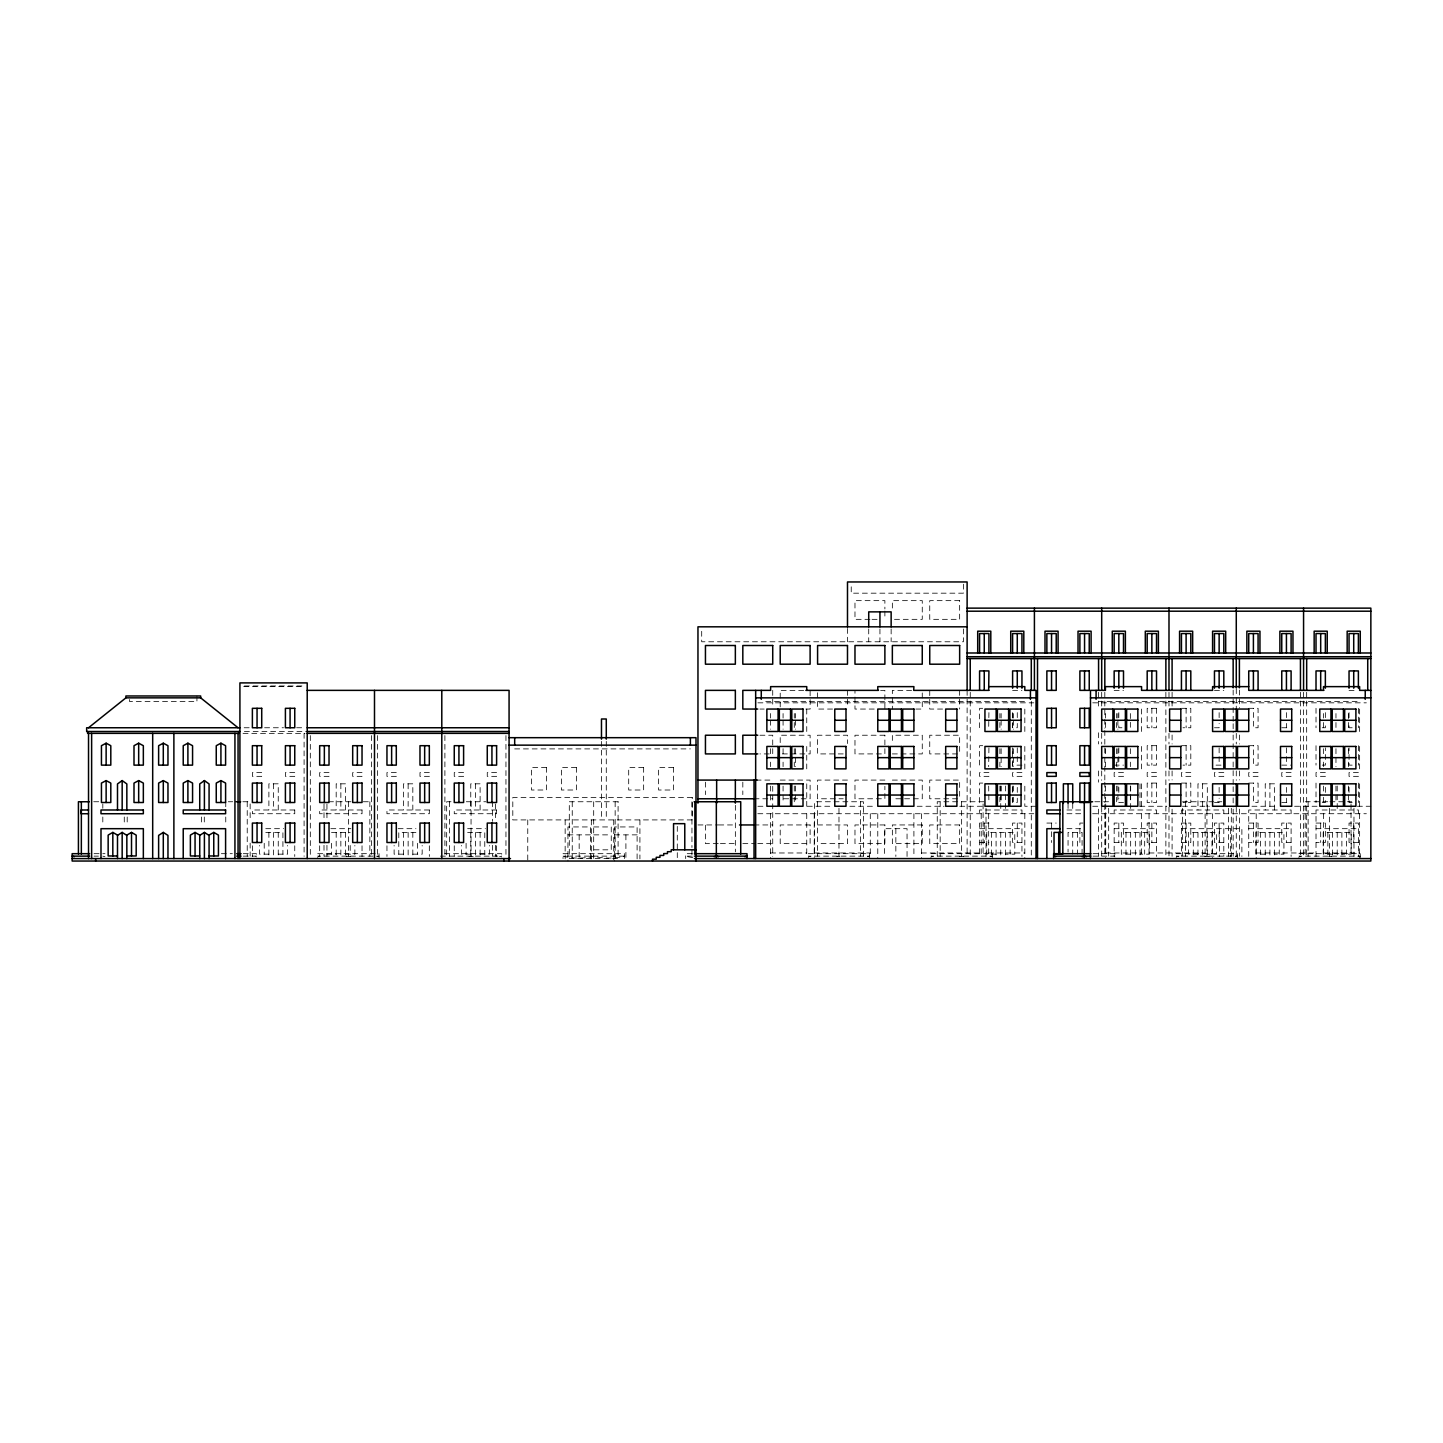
<?xml version="1.0" encoding="UTF-8"?>
<svg xmlns="http://www.w3.org/2000/svg" width="1443" height="1443" viewBox="0 0 1443 1443"><rect width="100%" height="100%" fill="white"/><g stroke="black" fill="none" stroke-linecap="round" stroke-linejoin="round"><path stroke-width="0.75" stroke-dasharray="5 3.75" d="M869.931 619.336L854.977 619.336L854.977 600.649L884.884 600.649L884.884 608.964M872.059 619.336L880.609 619.336M894.498 619.336L922.257 619.336L922.257 600.649L892.351 600.649L892.351 608.964M244.408 685.966L304.96 685.966M243.669 686.634L303.481 686.634M803.697 690.367L780.212 690.367L780.212 709.054M880.609 690.367L884.884 690.367L884.884 709.054M911.579 690.367L892.351 690.367L892.351 709.054M1012.607 690.367L1021.951 690.367M1114.158 690.367L1123.502 690.367M1214.465 690.367L1223.808 690.367M1349.043 690.367L1356.835 690.367M765.746 701.587L1028.174 701.587M1098.339 701.587L1360.749 701.587M757.9 702.831L1033.783 702.831M1092.73 702.831L1366.359 702.831M982.701 708.315L979.581 708.315L979.581 727.759L982.701 727.759M1181.438 708.315L1190.8 708.315L1190.8 727.759L1183.007 727.759M1248.736 708.315L1258.08 708.315L1258.08 727.759L1253.408 727.759L1253.408 708.315M759.92 709.054L764.195 709.054M805.843 709.054L810.118 709.054L810.118 690.367M832.539 709.054L817.586 709.054L817.586 690.367M874.205 709.054L854.977 709.054L854.977 690.367M915.854 709.054L922.257 709.054L922.257 690.367M942.55 709.054L929.743 709.054L929.743 690.367M244.156 727.759L250.505 727.759M264.592 727.759L283.531 727.759M296.627 727.759L305.086 727.759M1121.951 727.759L1118.83 727.759L1118.83 723.43M1214.465 727.759L1219.137 727.759L1219.137 723.43M1281.763 727.759L1289.537 727.759M1322.257 727.759L1325.359 727.759L1325.359 723.43M1352.163 727.759L1349.043 727.759L1349.043 723.43M244.408 731.493L307.215 731.493M243.037 733.351L304.96 733.351M759.92 735.227L772.726 735.227L772.726 753.913L759.92 753.913M982.701 745.688L979.581 745.688L979.581 765.133L982.701 765.133M1181.438 745.688L1190.8 745.688L1190.8 765.133L1183.007 765.133M1248.736 745.688L1258.08 745.688L1258.08 765.133L1253.408 765.133L1253.408 745.688M514.682 748.899L690.385 748.899M782.34 753.913L810.118 753.913L810.118 735.227L780.212 735.227L780.212 743.542M843.217 753.913L817.586 753.913L817.586 735.227L847.492 735.227L847.492 743.542M892.351 753.913L922.257 753.913L922.257 735.227L892.351 735.227L892.351 743.542M957.503 753.913L929.743 753.913L929.743 735.227L959.649 735.227L959.649 753.913M1021.951 765.133L1012.607 765.133L1012.607 747.853M1114.158 765.133L1123.502 765.133M1216.016 765.133L1223.808 765.133M1281.763 765.133L1291.106 765.133M1322.257 765.133L1325.359 765.133L1325.359 747.853M1352.163 765.133L1349.043 765.133L1349.043 747.853M756.114 780.086L772.726 780.086M780.212 780.086L810.118 780.086L810.118 798.773L782.34 798.773M847.492 780.086L817.586 780.086L817.586 798.773L843.217 798.773M884.884 780.086L854.977 780.086L854.977 798.773L884.884 798.773L884.884 786.309M892.351 780.086L922.257 780.086L922.257 798.773L892.351 798.773M982.701 783.08L979.581 783.08L979.581 802.506L982.701 802.506M1181.438 783.08L1190.8 783.08L1190.8 802.506L1183.007 802.506M1248.736 783.08L1258.08 783.08L1258.08 802.506L1253.408 802.506L1253.408 783.08M754.04 798.773L772.726 798.773M957.503 798.773L929.743 798.773L929.743 780.086L959.649 780.086L959.649 798.773M93.705 801.749L100.252 801.749M228.319 801.749L232.684 801.749M242.857 801.749L247.962 801.749M350.956 801.749L326.948 801.749L326.948 821.356M363.311 801.749L370.617 801.749M451.028 801.749L446.663 801.749L446.663 856.204M466.305 801.749L485.966 801.749M983.837 801.749L937.247 801.749L937.247 856.204M1094.822 801.749L1108.675 801.749M1182.539 801.749L1221.842 801.749M1327.758 801.749L1305.175 801.749L1305.175 856.204M1329.941 801.749L1351.784 801.749M1123.502 802.506L1118.83 802.506L1118.83 798.195M1214.465 802.506L1219.137 802.506L1219.137 798.195M1281.763 802.506L1289.537 802.506M1322.257 802.506L1325.359 802.506L1325.359 798.195M1352.163 802.506L1349.043 802.506L1349.043 798.195M757.9 806.258L764.628 806.258M807.25 806.258L831.926 806.258M849.855 806.258L874.53 806.258M917.153 806.258L944.065 806.258M959.775 806.258L982.196 806.258M1036.02 806.258L1024.819 806.258L1024.819 783.82M1092.73 806.258L1099.458 806.258M1139.826 806.258L1166.738 806.258M1182.448 806.258L1209.36 806.258M1251.965 806.258L1276.64 806.258M1294.587 806.258L1317.026 806.258M1357.394 806.258L1370.85 806.258M1066.936 809.992L1082.539 809.992M757.791 813.726L1033.783 813.726M1066.936 813.726L1082.539 813.726M1092.622 813.726L1366.359 813.726M988.924 823.069L979.581 823.069L979.581 856.457M1046.86 823.069L1056.222 823.069M1083.008 823.069L1079.887 823.069L1079.887 842.514L1083.008 842.514M1248.736 823.069L1258.08 823.069L1258.08 842.514L1248.736 842.514M1316.016 823.069L1325.359 823.069L1325.359 842.514L1316.016 842.514M697.961 824.945L718.253 824.945M718.74 824.945L735.353 824.945M754.04 824.945L772.726 824.945M817.586 824.945L847.492 824.945L847.492 843.632L817.586 843.632M593.813 826.947L611.255 826.947L611.255 849.819L593.813 849.819M265.765 828.679L283.604 828.679M330.826 828.679L350.883 828.679M398.106 828.679L415.945 828.679M467.622 828.679L485.461 828.679M979.581 828.679L1021.951 828.679M1066.936 828.679L1082.539 828.679M1114.158 828.679L1156.528 828.679M1181.438 828.679L1241.882 828.679L1241.882 856.457M1248.736 828.679L1291.106 828.679M1316.016 828.679L1358.386 828.679M265.783 832.413L282.918 832.413L282.918 854.166M331.511 832.413L350.198 832.413M415.927 832.413L398.791 832.413L398.791 854.166M467.64 832.413L484.776 832.413L484.776 854.166M567.947 834.866L590.385 834.866M593.813 834.866L611.255 834.866M614.682 834.866L637.103 834.866M979.581 842.514L988.924 842.514M1021.951 842.514L1012.607 842.514L1012.607 823.069L1021.951 823.069L1021.951 856.457M1114.158 842.514L1123.502 842.514L1123.502 823.069L1114.158 823.069L1114.158 856.457M1156.528 842.514L1147.185 842.514L1147.185 823.069L1156.528 823.069L1156.528 856.457M1181.438 842.514L1190.8 842.514L1190.8 823.069L1181.438 823.069L1181.438 856.457M1223.808 842.514L1214.465 842.514L1214.465 823.069L1223.808 823.069L1223.808 856.457M1291.106 842.514L1281.763 842.514L1281.763 823.069L1291.106 823.069L1291.106 856.457M1358.386 842.514L1349.043 842.514L1349.043 823.069L1358.386 823.069L1358.386 856.457M718.253 843.632L705.447 843.632L705.447 824.945M720.4 843.632L735.353 843.632M742.82 843.632L755.645 843.632M757.773 843.632L772.726 843.632M770.616 852.975L806.745 852.975M814.231 852.975L870.291 852.975M921.392 852.975L981.204 852.975M988.671 852.975L1024.819 852.975M1105.428 852.975L1141.575 852.975M1149.043 852.975L1205.121 852.975M1256.204 852.975L1316.016 852.975M1323.502 852.975L1359.631 852.975M94.048 853.679L104.996 853.679M221.374 853.679L232.323 853.679M243.272 853.679L256.421 853.679L256.421 858.585M444.769 853.679L501.713 853.679L501.713 858.585M692.243 853.679L685.678 853.679L685.678 858.585M1093.036 853.679L1114.934 853.679L1114.934 858.585M268.885 854.166L259.542 854.166L259.542 845.472M278.246 854.166L287.59 854.166L287.59 845.472M326.839 854.166L336.183 854.166M345.526 854.166L354.87 854.166L354.87 845.472M403.463 854.166L394.119 854.166L394.119 845.472M412.824 854.166L422.168 854.166L422.168 845.472M470.761 854.166L461.417 854.166L461.417 845.472M480.104 854.166L489.448 854.166L489.448 845.472M996.085 854.166L986.741 854.166L986.741 832.413L1014.79 832.413L1014.79 854.166L1005.428 854.166M1130.663 854.166L1121.319 854.166L1121.319 832.413L1149.368 832.413L1149.368 854.166L1140.006 854.166M1197.961 854.166L1188.617 854.166L1188.617 832.413L1216.647 832.413L1216.647 854.166L1207.304 854.166M1265.24 854.166L1255.897 854.166L1255.897 832.413L1283.927 832.413L1283.927 854.166L1274.584 854.166M1332.538 854.166L1323.195 854.166L1323.195 832.413L1351.225 832.413L1351.225 854.166L1341.882 854.166M94.048 856.132L98.431 856.132M243.272 856.132L256.421 856.132A22.222 7.035 0 0 1 254.257 856.709M440.386 856.132L501.713 856.132A22.222 7.035 0 0 1 499.549 856.709M692.243 856.132L685.678 856.132A22.222 7.035 0 0 0 692.748 857.575M1093.036 856.132L1114.934 856.132A22.222 7.035 0 0 1 1112.787 856.709M1360.226 858.585L1360.226 853.679L1298.916 853.679L1298.916 858.585M1359.631 709.054L1359.631 731.493M1359.631 746.446L1359.631 768.866M1359.631 783.82L1359.631 806.258M1359.631 813.726L1359.631 858.585M1358.386 708.315L1358.386 727.759M1358.386 745.688L1358.386 765.133M1358.386 783.08L1358.386 802.506M1358.386 813.726L1358.386 809.992L1316.016 809.992L1316.016 856.727M1353.967 808.278L1353.967 856.204M1353.714 823.069L1353.714 842.514M1351.027 803.931L1351.027 856.204M1349.043 712.626L1349.043 721.266M1349.043 787.391L1349.043 796.031M1348.429 713.545L1348.429 720.273M1348.429 722.51L1348.429 729.238M1348.429 748.683L1348.429 757.647M1348.429 762.138L1348.429 766.63M1348.429 786.074L1348.429 801.767M1346.553 832.413L1346.553 854.166M1341.882 832.413L1341.882 858.585M1337.21 786.002L1337.21 809.992M1337.21 832.413L1337.21 856.402M1335.965 713.545L1335.965 718.037M1335.965 722.51L1335.965 729.238M1335.965 748.683L1335.965 755.41M1335.965 757.647L1335.965 766.63M1335.965 786.074L1335.965 792.802M1335.965 795.039L1335.965 801.767M1332.538 832.413L1332.538 858.585M1329.562 808.278L1329.562 856.204A22.222 7.035 0 0 1 1327.416 856.709M1327.867 832.413L1327.867 854.166M1325.359 712.626L1325.359 721.266M1325.359 787.391L1325.359 796.031M1323.502 713.545L1323.502 718.037M1323.502 722.51L1323.502 729.238M1323.502 748.683L1323.502 755.41M1323.502 762.138L1323.502 766.63M1323.502 786.074L1323.502 792.802M1323.502 797.276L1323.502 801.767M1323.502 813.726L1323.502 856.727M1320.688 823.069L1320.688 842.514M1316.016 708.315L1316.016 727.759M1316.016 745.688L1316.016 765.133M1316.016 783.08L1316.016 802.506M1308.116 801.749L1308.116 856.204M1306.673 692.297L1306.673 856.348M1303.57 692.297L1303.57 856.348M1300.45 692.297L1300.45 856.348M1291.106 813.726L1291.106 809.992L1248.736 809.992L1248.736 856.457M1286.435 712.626L1286.435 721.266M1286.435 723.43L1286.435 727.759M1286.435 747.853L1286.435 765.133M1286.435 787.391L1286.435 796.031M1286.435 798.195L1286.435 802.506M1286.435 823.069L1286.435 842.514M1279.256 832.413L1279.256 854.166M1274.584 809.992L1274.584 783.82L1265.24 783.82L1265.24 809.992M1274.584 832.413L1274.584 858.585M1269.912 783.82L1269.912 809.992M1269.912 832.413L1269.912 856.402M1265.24 832.413L1265.24 858.585M1260.569 832.413L1260.569 854.166M1256.204 813.726L1256.204 858.585M1253.408 823.069L1253.408 842.514M1239.393 690.061L1239.393 708.026M1239.393 734.992L1239.393 743.993M1239.393 770.959L1239.393 779.941M1239.393 809.144L1239.393 856.348M1237.589 858.585L1237.589 853.679L1176.261 853.679L1176.261 858.585M1236.272 688.636L1236.272 708.026M1236.272 733.351L1236.272 743.993M1236.272 770.959L1236.272 780.32M1236.272 807.16L1236.272 856.348M1233.152 690.061L1233.152 721.518M1233.152 723.755L1233.152 732.755M1233.152 734.992L1233.152 759.721M1233.152 761.958L1233.152 784.433M1233.152 786.688L1233.152 795.67M1233.152 797.907L1233.152 806.908M1233.152 809.144L1233.152 856.348M1231.312 808.278L1231.312 856.204M1230.663 828.679L1230.663 856.457M1228.39 808.278L1228.39 856.204M1223.808 813.726L1223.808 809.992L1181.438 809.992L1181.438 813.726M1219.443 828.679L1219.443 856.457M1219.137 712.626L1219.137 721.266M1219.137 747.853L1219.137 765.133M1219.137 787.391L1219.137 796.031M1219.137 823.069L1219.137 842.514M1212.589 813.726L1212.589 858.585M1211.976 832.413L1211.976 854.166M1207.304 809.992L1207.304 783.82L1197.961 783.82L1197.961 809.992M1207.304 832.413L1207.304 858.585M1206.925 801.749L1206.925 856.204A22.222 7.035 0 0 0 1209.09 856.709M1205.121 813.726L1205.121 856.727M1202.632 783.82L1202.632 809.992M1202.632 832.413L1202.632 856.402M1197.961 832.413L1197.961 858.585M1193.289 832.413L1193.289 854.166M1186.11 708.315L1186.11 727.759M1186.11 745.688L1186.11 765.133M1186.11 783.08L1186.11 802.506M1186.11 823.069L1186.11 842.514M1185.461 801.749L1185.461 856.204M1182.539 808.278L1182.539 856.204M1172.095 692.297L1172.095 708.026M1172.095 734.992L1172.095 743.993M1172.095 770.959L1172.095 779.941M1172.095 809.144L1172.095 856.348M1168.992 692.297L1168.992 708.026M1168.992 733.351L1168.992 743.993M1168.992 770.959L1168.992 780.32M1168.992 807.16L1168.992 856.348M1165.872 692.297L1165.872 856.348M1156.528 813.726L1156.528 809.992L1114.158 809.992L1114.158 813.726M1151.857 708.315L1151.857 727.759M1151.857 745.688L1151.857 765.133M1151.857 783.08L1151.857 802.506M1151.857 823.069L1151.857 842.514M1149.043 813.726L1149.043 858.585M1144.678 832.413L1144.678 854.166M1141.575 709.054L1141.575 731.493M1141.575 746.446L1141.575 768.866M1141.575 783.82L1141.575 806.258M1141.575 813.726L1141.575 856.727M1140.006 783.82L1140.006 809.992M1140.006 832.413L1140.006 858.585M1135.334 832.413L1135.334 856.402M1130.663 786.002L1130.663 809.992M1130.663 832.413L1130.663 858.585M1130.356 713.545L1130.356 729.238M1130.356 748.683L1130.356 757.647M1130.356 762.138L1130.356 766.63M1130.356 786.074L1130.356 801.767M1125.991 832.413L1125.991 854.166M1118.83 712.626L1118.83 721.266M1118.83 747.853L1118.83 765.133M1118.83 787.391L1118.83 796.031M1118.83 823.069L1118.83 842.514M1117.892 713.545L1117.892 718.037M1117.892 720.273L1117.892 729.238M1117.892 748.683L1117.892 755.41M1117.892 757.647L1117.892 766.63M1117.892 786.074L1117.892 792.802M1117.892 795.039L1117.892 801.767M1116.648 713.545L1116.648 718.037M1116.648 722.51L1116.648 729.238M1116.648 748.683L1116.648 755.41M1116.648 762.138L1116.648 766.63M1116.648 786.074L1116.648 792.802M1116.648 797.276L1116.648 801.767M1108.675 808.278L1108.675 856.204M1105.735 803.931L1105.735 856.204M1105.428 713.545L1105.428 718.037M1105.428 722.51L1105.428 729.238M1105.428 748.683L1105.428 755.41M1105.428 762.138L1105.428 766.63M1105.428 786.074L1105.428 792.802M1105.428 797.276L1105.428 801.767M1105.428 813.726L1105.428 858.585M1104.815 692.297L1104.815 717.027M1104.815 719.263L1104.815 728.246M1104.815 730.501L1104.815 755.212M1104.815 757.467L1104.815 779.941M1104.815 782.178L1104.815 791.179M1104.815 793.416L1104.815 802.416M1104.815 804.653L1104.815 856.348M1101.694 692.297L1101.694 708.026M1101.694 733.351L1101.694 743.993M1101.694 770.959L1101.694 780.32M1101.694 807.16L1101.694 856.348M1098.574 692.297L1098.574 708.026M1098.574 732.755L1098.574 743.993M1098.574 770.959L1098.574 782.178M1098.574 809.144L1098.574 856.348M1082.07 854.166L1082.07 832.413L1068.054 832.413L1068.054 852.055M1077.398 832.413L1077.398 854.166M1072.726 803.444L1072.726 809.992M1072.726 832.413L1072.726 854.166M1068.054 803.444L1068.054 809.992M1051.55 823.069L1051.55 829.563M1051.55 831.709L1051.55 842.514M1031.294 701.28L1031.294 856.348M1024.819 709.054L1024.819 731.493M1024.819 746.446L1024.819 768.866M1024.819 813.726L1024.819 858.585M1021.951 813.726L1021.951 809.992L979.581 809.992L979.581 813.726M1017.279 712.626L1017.279 721.266M1017.279 723.43L1017.279 727.759L1012.607 727.759L1012.607 723.43M1017.279 747.853L1017.279 765.133M1017.279 787.391L1017.279 796.031M1017.279 798.195L1017.279 802.506L1012.607 802.506L1012.607 798.195M1017.279 823.069L1017.279 842.514M1013.599 713.545L1013.599 718.037M1013.599 720.273L1013.599 729.238M1013.599 748.683L1013.599 755.41M1013.599 757.647L1013.599 766.63M1013.599 786.074L1013.599 792.802M1013.599 797.276L1013.599 801.767M1012.607 712.626L1012.607 721.266M1012.607 787.391L1012.607 796.031M1012.355 713.545L1012.355 718.037M1012.355 722.51L1012.355 729.238M1012.355 748.683L1012.355 755.41M1012.355 762.138L1012.355 766.63M1012.355 786.074L1012.355 792.802M1012.355 797.276L1012.355 801.767M1010.118 832.413L1010.118 854.166M1005.428 786.002L1005.428 809.992M1005.428 832.413L1005.428 858.585M1001.135 713.545L1001.135 718.037M1001.135 720.273L1001.135 729.238M1001.135 748.683L1001.135 755.41M1001.135 757.647L1001.135 766.63M1001.135 786.074L1001.135 792.802M1001.135 795.039L1001.135 801.767M1000.757 786.002L1000.757 809.992M1000.757 832.413L1000.757 856.402M999.891 713.545L999.891 718.037M999.891 722.51L999.891 729.238M999.891 748.683L999.891 755.41M999.891 762.138L999.891 766.63M999.891 786.074L999.891 792.802M999.891 797.276L999.891 801.767M996.085 832.413L996.085 858.585M992.297 858.585L992.297 853.679L930.969 853.679L930.969 858.585M991.413 832.413L991.413 854.166M988.924 712.626L988.671 729.238M988.924 747.853L988.671 766.63M988.671 786.074L988.924 802.506M988.671 813.726L988.671 856.727M986.02 808.278L986.02 856.204M984.252 823.069L984.252 842.514M983.098 803.931L983.098 856.204M981.204 813.726L981.204 856.727M970.237 692.297L970.237 856.348M967.117 690.367L967.117 856.348M963.383 584.199L963.383 593.181L851.226 593.181L851.226 584.199M963.383 628.95L963.383 641.774L701.695 641.774L701.695 628.95M961.633 801.749L961.633 856.204A22.222 7.035 0 0 1 959.469 856.709M959.649 690.367L959.649 709.054M940.169 801.749L940.169 856.204M921.392 813.726L921.392 858.585M913.906 813.726L913.906 856.348M907.052 856.457L907.052 828.679L884.631 828.679L884.631 856.457M895.85 828.679L895.85 856.457M891.143 628.95L891.143 641.774M884.884 611.038L884.884 619.336M879.941 628.95L879.941 641.774M877.777 813.726L877.777 858.585M870.291 813.726L870.291 856.727M869.642 858.585L869.642 853.679L808.333 853.679L808.333 858.585M868.722 628.95L868.722 641.774M863.383 856.204L863.383 801.749L814.592 801.749L814.592 856.204M860.443 801.749L860.443 856.204M847.492 628.481L847.492 641.774M847.492 690.367L847.492 706.98M838.978 808.278L838.978 856.204A22.222 7.035 0 0 0 841.143 856.709M817.532 801.749L817.532 856.204M814.231 813.726L814.231 858.585M806.745 709.054L806.745 731.493M806.745 746.446L806.745 768.866M806.745 783.82L806.745 806.258M806.745 813.726L806.745 856.727M795.526 713.545L795.526 718.037M795.526 720.273L795.526 729.238M795.526 748.683L795.526 755.41M795.526 757.647L795.526 766.63M795.526 786.074L795.526 792.802M795.526 795.039L795.526 801.767M794.281 713.545L794.281 718.037M794.281 722.51L794.281 729.238M794.281 748.683L794.281 755.41M794.281 762.138L794.281 766.63M794.281 786.074L794.281 792.802M794.281 797.276L794.281 801.767M783.08 713.545L783.08 718.037M783.08 720.273L783.08 729.238M783.08 748.683L783.08 755.41M783.08 762.138L783.08 766.63M783.08 786.074L783.08 792.802M783.08 795.039L783.08 801.767M772.726 690.367L772.726 706.98M772.726 786.309L772.726 856.348M770.616 713.545L770.616 718.037M770.616 720.273L770.616 729.238M770.616 748.683L770.616 755.41M770.616 762.138L770.616 766.63M770.616 786.074L770.616 792.802M770.616 795.039L770.616 801.767M770.616 813.726L770.616 858.585M742.82 782.16L742.82 794.624M735.353 805.32L735.353 851.857M705.447 782.16L705.447 794.624M691.955 801.749L691.955 847.492M691.955 849.674L691.955 858.387M677.29 826.406L677.29 858.874M639.916 819.913L639.916 858.874M637.103 858.856L637.103 826.947L614.682 826.947L614.682 861.038M625.901 834.866L625.901 861.038M624.35 858.585L624.35 853.679L563.041 853.679L563.041 858.585M615.151 801.749L615.151 858.387M613.744 819.913L613.744 861.038M606.276 741.413L606.276 819.913M601.478 741.413L601.478 819.913M593.686 801.749L593.686 858.387M591.323 819.913L591.323 858.874M590.385 858.856L590.385 826.947L567.947 826.947L567.947 861.038M579.166 834.866L579.166 861.038M572.24 801.749L572.24 858.387M565.151 819.913L565.151 858.874M527.759 819.913L527.759 861.038M505.952 735.587L505.952 856.348M496.608 845.778L496.608 856.457M495.436 803.931L495.436 821.356M495.436 845.309L495.436 856.204M492.514 801.749L492.514 821.356M492.514 845.309L492.514 856.204M480.104 809.992L480.104 783.82L470.761 783.82L470.761 809.992M480.104 832.413L480.104 858.585M475.432 783.82L475.432 809.992M475.432 832.413L475.432 856.402M471.049 801.749L471.049 856.204A22.222 7.035 0 0 0 473.214 856.709M470.761 832.413L470.761 856.402M466.089 843.289L466.089 854.166M454.256 845.778L454.256 856.457M449.585 801.749L449.585 856.204M444.895 735.587L444.895 856.348M429.329 845.778L429.329 856.457M417.496 843.289L417.496 854.166M412.824 809.992L412.824 783.82L403.463 783.82L403.463 809.992M412.824 832.413L412.824 858.585M408.135 783.82L408.135 809.992M408.135 832.413L408.135 856.402M403.463 832.413L403.463 856.402M386.958 845.778L386.958 856.457M379.058 858.585L379.058 853.679L317.749 853.679L317.749 858.585M377.615 735.587L377.615 856.348M371.392 735.587L371.392 856.348M369.859 801.749L369.859 856.204M362.031 845.778L362.031 856.457M350.198 845.472L350.198 854.166M348.412 801.749L348.412 856.204A22.222 7.035 0 0 0 350.559 856.709M345.526 809.992L345.526 783.82L336.183 783.82L336.183 809.992M345.526 832.413L345.526 858.585M340.855 783.82L340.855 809.992M340.855 832.413L340.855 856.402M336.183 832.413L336.183 856.402M331.511 843.289L331.511 854.166M326.948 845.309L326.948 856.204M324.008 803.931L324.008 821.356M324.008 845.309L324.008 856.204M319.679 845.778L319.679 856.457M310.317 735.587L310.317 856.348M304.094 733.351L304.094 856.348M294.751 845.778L294.751 856.457M278.246 809.992L278.246 783.82L268.885 783.82L268.885 809.992M278.246 832.413L278.246 858.585M273.575 783.82L273.575 809.992M273.575 832.413L273.575 856.402M268.885 832.413L268.885 856.402M264.213 843.289L264.213 854.166M252.381 845.778L252.381 856.457M250.144 803.931L250.144 821.356M250.144 843.127L250.144 856.204M247.222 801.749L247.222 856.204M225.757 801.749L225.757 808.278M225.757 816.991L225.757 825.703M204.293 816.991L204.293 825.703M201.371 816.991L201.371 825.703M196.933 695.977L196.933 701.587L129.636 701.587L129.636 695.977M127.2 816.991L127.2 825.703M124.278 816.991L124.278 825.703M102.814 803.931L102.814 808.278M102.814 816.991L102.814 825.703M104.978 856.709A22.222 7.035 0 0 1 102.814 856.132M348.412 856.132A22.222 7.035 0 0 1 346.248 856.709M319.895 856.709A22.222 7.035 0 0 1 317.749 856.132L379.058 856.132A22.222 7.035 0 0 1 376.912 856.709M471.049 856.132A22.222 7.035 0 0 1 468.885 856.709M838.978 856.132A22.222 7.035 0 0 1 836.832 856.709M810.479 856.709A22.222 7.035 0 0 1 808.333 856.132L869.642 856.132A22.222 7.035 0 0 1 867.496 856.709M933.134 856.709A22.222 7.035 0 0 1 930.969 856.132L992.297 856.132A22.222 7.035 0 0 1 990.132 856.709M963.798 856.709A22.222 7.035 0 0 1 961.633 856.132M1206.925 856.132A22.222 7.035 0 0 1 1204.761 856.709M1178.426 856.709A22.222 7.035 0 0 1 1176.261 856.132L1237.589 856.132A22.222 7.035 0 0 1 1235.424 856.709M1301.063 856.709A22.222 7.035 0 0 1 1298.916 856.132L1360.226 856.132A22.222 7.035 0 0 1 1358.079 856.709M1331.727 856.709A22.222 7.035 0 0 1 1329.562 856.132M959.649 600.649L929.743 600.649L929.743 619.336L959.649 619.336L959.649 600.649M1156.528 708.315L1147.185 708.315L1147.185 727.759L1156.528 727.759L1156.528 708.315M884.884 735.227L854.977 735.227L854.977 753.913L884.884 753.913L884.884 735.227M1156.528 745.688L1147.185 745.688L1147.185 765.133L1156.528 765.133L1156.528 745.688M546.464 767.586L531.511 767.586L531.511 790.006L546.464 790.006L546.464 767.586M576.37 767.586L561.417 767.586L561.417 790.006L576.37 790.006L576.37 767.586M643.65 767.586L628.697 767.586L628.697 790.006L643.65 790.006L643.65 767.586M673.556 767.586L658.603 767.586L658.603 790.006L673.556 790.006L673.556 767.586M261.724 772.6L252.381 772.6L252.381 776.352L261.724 776.352L261.724 772.6M294.751 772.6L285.407 772.6L285.407 776.352L294.751 776.352L294.751 772.6M329.022 772.6L319.679 772.6L319.679 776.352L329.022 776.352L329.022 772.6M362.031 772.6L352.687 772.6L352.687 776.352L362.031 776.352L362.031 772.6M396.302 772.6L386.958 772.6L386.958 776.352L396.302 776.352L396.302 772.6M429.329 772.6L419.985 772.6L419.985 776.352L429.329 776.352L429.329 772.6M463.6 772.6L454.256 772.6L454.256 776.352L463.6 776.352L463.6 772.6M496.608 772.6L487.265 772.6L487.265 776.352L496.608 776.352L496.608 772.6M988.924 772.6L979.581 772.6L979.581 776.352L988.924 776.352L988.924 772.6M1021.951 772.6L1012.607 772.6L1012.607 776.352L1021.951 776.352L1021.951 772.6M1123.502 772.6L1114.158 772.6L1114.158 776.352L1123.502 776.352L1123.502 772.6M1156.528 772.6L1147.185 772.6L1147.185 776.352L1156.528 776.352L1156.528 772.6M1190.8 772.6L1181.438 772.6L1181.438 776.352L1190.8 776.352L1190.8 772.6M1223.808 772.6L1214.465 772.6L1214.465 776.352L1223.808 776.352L1223.808 772.6M1258.08 772.6L1248.736 772.6L1248.736 776.352L1258.08 776.352L1258.08 772.6M1291.106 772.6L1281.763 772.6L1281.763 776.352L1291.106 776.352L1291.106 772.6M1325.359 772.6L1316.016 772.6L1316.016 776.352L1325.359 776.352L1325.359 772.6M1358.386 772.6L1349.043 772.6L1349.043 776.352L1358.386 776.352L1358.386 772.6M1156.528 783.08L1147.185 783.08L1147.185 802.506L1156.528 802.506L1156.528 783.08M692.243 797.492L512.806 797.492L512.806 819.913L692.243 819.913L692.243 797.492M618.091 801.749L569.3 801.749L569.3 858.387L618.091 858.387L618.091 801.749M294.751 809.992L252.381 809.992L252.381 813.726L294.751 813.726L294.751 809.992M362.031 809.992L319.679 809.992L319.679 813.726L362.031 813.726L362.031 809.992M429.329 809.992L386.958 809.992L386.958 813.726L429.329 813.726L429.329 809.992M496.608 809.992L454.256 809.992L454.256 813.726L496.608 813.726L496.608 809.992M810.118 824.945L780.212 824.945L780.212 843.632L810.118 843.632L810.118 824.945M884.884 824.945L854.977 824.945L854.977 843.632L884.884 843.632L884.884 824.945M922.257 824.945L892.351 824.945L892.351 843.632L922.257 843.632L922.257 824.945M959.649 824.945L929.743 824.945L929.743 843.632L959.649 843.632L959.649 824.945M624.35 856.132L563.041 856.132A22.222 7.035 0 0 0 593.686 856.132A22.222 7.035 0 0 0 624.35 856.132"/><path stroke-width="1.5" d="M503.733 861.038L503.787 858.585M117.496 835.389L122.168 832.413L126.84 835.389M199.729 835.389L204.401 832.413L209.073 835.389M88.528 727.759L125.902 697.853L200.667 697.853L238.059 727.759M126.84 809.992L126.84 783.928L122.168 780.591L117.496 783.928L117.496 809.992M209.073 809.992L209.073 783.928L204.401 780.591L199.729 783.928L199.729 809.992M167.965 858.585L167.965 835.389L163.293 832.413L158.622 835.389L158.622 858.585M117.496 858.585L117.496 835.1L112.825 832.413L108.153 835.1L108.153 855.97L117.496 855.97M126.84 855.97L136.183 855.97L136.183 835.1L131.511 832.413L126.84 835.1L126.84 858.585M199.729 858.585L199.729 835.1L195.058 832.413L190.386 835.1L190.386 855.97L199.729 855.97M209.073 855.97L218.434 855.97L218.434 835.1L213.762 832.413L209.073 835.1L209.073 858.585M106.133 743.199L101.443 745.688L101.443 765.133L110.804 765.133L110.804 745.688L106.133 743.199L106.133 765.133M138.672 743.199L134.001 745.688L134.001 765.133L143.344 765.133L143.344 745.688L138.672 743.199L138.672 765.133M163.293 743.199L158.622 745.688L158.622 765.133L167.965 765.133L167.965 745.688L163.293 743.199L163.293 765.133M187.897 743.199L183.225 745.688L183.225 765.133L192.568 765.133L192.568 745.688L187.897 743.199L187.897 765.133M220.923 743.199L216.252 745.688L216.252 765.133L225.595 765.133L225.595 745.688L220.923 743.199L220.923 765.133M106.133 780.591L101.443 783.08L101.443 802.506L110.804 802.506L110.804 783.08L106.133 780.591L106.133 802.506M138.672 780.591L134.001 783.08L134.001 802.506L143.344 802.506L143.344 783.08L138.672 780.591L138.672 802.506M163.293 780.591L158.622 783.08L158.622 802.506L167.965 802.506L167.965 783.08L163.293 780.591L163.293 802.506M187.897 780.591L183.225 783.08L183.225 802.506L192.568 802.506L192.568 783.08L187.897 780.591L187.897 802.506M220.923 780.591L216.252 783.08L216.252 802.506L225.595 802.506L225.595 783.08L220.923 780.591L220.923 802.506M967.117 608.134L1370.85 608.134L1370.85 861.038L72.15 861.038L72.15 853.679L89.664 853.679M967.117 611.201L1370.85 611.201M967.117 626.821L697.961 626.821L697.961 803.138M967.117 652.994L1370.85 652.994M967.117 656.727L1370.85 656.727M967.117 658.585L1370.85 658.585M988.671 686.634L1024.819 686.634L1024.819 690.367L1036.02 690.367L1036.02 858.585M1248.736 686.634L1212.589 686.634L1212.589 690.367L1141.575 690.367L1141.575 686.634L1105.428 686.634L1105.428 690.367L1090.475 690.367L1090.475 858.585M307.215 690.367L509.072 690.367L509.072 861.038M805.843 690.367L878.462 690.367M988.924 690.367L913.708 690.367L913.906 686.634L877.777 686.634L877.777 690.367M1323.808 690.367L1248.736 690.367L1248.736 670.923L1258.08 670.923L1258.08 690.367M1370.85 690.367L1359.631 690.367L1359.631 686.634L1323.502 686.634L1323.502 690.367M755.663 697.853L1036.02 697.853M1090.475 697.853L1370.85 697.853M757.773 709.054L742.82 709.054L742.82 690.367L770.616 690.367L770.616 686.634L806.745 686.634L806.745 690.367M766.864 720.273L778.084 720.273M779.328 720.273L790.548 720.273M791.792 720.273L803.011 720.273M834.775 720.273L845.995 720.273M877.777 720.273L888.996 720.273M890.241 720.273L901.442 720.273M902.705 720.273L913.906 720.273M945.688 720.273L956.907 720.273M984.938 720.273L996.157 720.273M997.402 720.273L1008.621 720.273M1009.866 720.273L1021.067 720.273M1101.694 720.273L1112.914 720.273M1114.158 720.273L1125.378 720.273M1126.622 720.273L1137.842 720.273M1169.606 720.273L1180.825 720.273M1212.589 720.273L1223.808 720.273M1225.053 720.273L1236.272 720.273M1237.517 720.273L1248.736 720.273M1280.5 720.273L1291.719 720.273M1319.768 720.273L1330.969 720.273M1332.214 720.273L1343.433 720.273M1344.678 720.273L1355.897 720.273M239.917 727.759L86.652 727.759L86.652 731.493L239.917 731.493M307.215 727.759L509.072 727.759M307.215 731.493L509.072 731.493M307.215 733.351L509.072 733.351M757.773 735.227L742.82 735.227L742.82 753.913L757.773 753.913M509.072 737.68L695.995 737.68L695.995 861.038M509.072 745.147L695.995 745.147M766.864 757.647L778.084 757.647M779.328 757.647L790.548 757.647M791.792 757.647L803.011 757.647M834.775 757.647L845.995 757.647M877.777 757.647L888.996 757.647M890.241 757.647L901.442 757.647M902.705 757.647L913.906 757.647M945.688 757.647L956.907 757.647M984.938 757.647L996.157 757.647M997.402 757.647L1008.621 757.647M1009.866 757.647L1021.067 757.647M1101.694 757.647L1112.914 757.647M1114.158 757.647L1125.378 757.647M1126.622 757.647L1137.842 757.647M1169.606 757.647L1180.825 757.647M1212.589 757.647L1223.808 757.647M1225.053 757.647L1236.272 757.647M1237.517 757.647L1248.736 757.647M1280.5 757.647L1291.719 757.647M1319.768 757.647L1330.969 757.647M1332.214 757.647L1343.433 757.647M1344.678 757.647L1355.897 757.647M697.961 780.086L757.341 780.086M766.864 795.039L778.084 795.039M779.328 795.039L790.548 795.039M791.792 795.039L803.011 795.039M834.775 795.039L845.995 795.039M877.777 795.039L888.996 795.039M890.241 795.039L901.442 795.039M902.705 795.039L913.906 795.039M945.688 795.039L956.907 795.039M984.938 795.039L996.157 795.039M997.402 795.039L1008.621 795.039M1009.866 795.039L1021.067 795.039M1101.694 795.039L1112.914 795.039M1114.158 795.039L1125.378 795.039M1126.622 795.039L1137.842 795.039M1169.606 795.039L1180.825 795.039M1212.589 795.039L1223.808 795.039M1225.053 795.039L1236.272 795.039M1237.517 795.039L1248.736 795.039M1280.5 795.039L1291.719 795.039M1319.768 795.039L1330.969 795.039M1332.214 795.039L1343.433 795.039M1344.678 795.039L1355.897 795.039M697.961 798.773L754.04 798.773M89.34 801.749L78.427 801.749L78.427 854.022M236.309 801.749L240.674 801.749M694.137 801.749L740.728 801.749L740.728 854.022M1092.64 801.749L1059.883 801.749L1059.883 854.022M88.528 809.992L81.042 809.992L81.042 813.726L88.528 813.726M1060.244 809.992L1046.86 809.992L1046.86 813.726L1060.244 813.726M739.501 824.945L754.04 824.945M1060.244 828.679L1046.86 828.679L1046.86 858.585M1061.814 832.413L1054.039 832.413L1054.039 854.166L1061.814 854.166M695.995 849.819L671.193 849.819L671.193 851.695L667.46 851.695L667.46 853.571L663.726 853.571L663.726 855.428L659.974 855.428L659.974 857.304L656.24 857.304L656.24 859.18L652.507 859.18L652.507 861.038M236.706 853.679L241.089 853.679M694.444 853.679L747.005 853.679L747.005 858.585M1090.854 853.679L1053.624 853.679L1053.624 858.585M89.664 856.132L72.15 856.132A22.222 7.035 0 0 0 74.315 856.709M236.706 856.132L241.089 856.132M694.444 856.132L747.005 856.132A22.222 7.035 0 0 1 744.841 856.709M1090.854 856.132L1053.624 856.132A22.222 7.035 0 0 0 1055.771 856.709M72.15 858.585L510.497 858.585M694.444 858.585L1370.85 858.585M1367.73 658.585L1367.73 690.061M1365.24 690.367L1365.24 699.332M1360.262 652.994L1360.262 631.186L1347.167 631.186L1347.167 652.994M1358.386 652.994L1358.386 633.549L1349.043 633.549L1349.043 652.994M1358.386 688.203L1358.386 670.923L1349.043 670.923L1349.043 688.203M1353.714 633.549L1353.714 652.994M1353.714 670.923L1353.714 688.203M1327.235 652.994L1327.235 631.186L1314.158 631.186L1314.158 652.994M1325.359 652.994L1325.359 633.549L1316.016 633.549L1316.016 652.994M1325.359 688.203L1325.359 670.923L1316.016 670.923L1316.016 690.367M1320.688 633.549L1320.688 652.994M1320.688 670.923L1320.688 690.367M1306.673 658.585L1306.673 690.061M1303.57 608.134L1303.57 690.061M1300.45 658.585L1300.45 690.061M1292.964 652.994L1292.964 631.186L1279.887 631.186L1279.887 652.994M1291.106 652.994L1291.106 633.549L1281.763 633.549L1281.763 652.994M1291.106 690.367L1291.106 670.923L1281.763 670.923L1281.763 690.367M1286.435 633.549L1286.435 652.994M1286.435 670.923L1286.435 690.367M1259.955 652.994L1259.955 631.186L1246.86 631.186L1246.86 652.994M1258.08 652.994L1258.08 633.549L1248.736 633.549L1248.736 652.994M1253.408 633.549L1253.408 652.994M1253.408 670.923L1253.408 690.367M1239.393 658.585L1239.393 687.806M1236.272 608.134L1236.272 687.806M1233.152 658.585L1233.152 687.806M1225.684 652.994L1225.684 631.186L1212.589 631.186L1212.589 652.994M1223.808 652.994L1223.808 633.549L1214.465 633.549L1214.465 652.994M1223.808 688.203L1223.808 670.923L1214.465 670.923L1214.465 688.203M1219.137 633.549L1219.137 652.994M1219.137 670.923L1219.137 688.203M1192.658 652.994L1192.658 631.186L1179.58 631.186L1179.58 652.994M1190.8 652.994L1190.8 633.549L1181.438 633.549L1181.438 652.994M1190.8 690.367L1190.8 670.923L1181.438 670.923L1181.438 690.367M1186.11 633.549L1186.11 652.994M1186.11 670.923L1186.11 690.367M1172.095 658.585L1172.095 690.061M1168.992 608.134L1168.992 690.061M1165.872 658.585L1165.872 690.061M1158.386 652.994L1158.386 631.186L1145.309 631.186L1145.309 652.994M1156.528 652.994L1156.528 633.549L1147.185 633.549L1147.185 652.994M1156.528 690.367L1156.528 670.923L1147.185 670.923L1147.185 690.367M1151.857 633.549L1151.857 652.994M1151.857 670.923L1151.857 690.367M1125.378 652.994L1125.378 631.186L1112.282 631.186L1112.282 652.994M1123.502 652.994L1123.502 633.549L1114.158 633.549L1114.158 652.994M1123.502 688.203L1123.502 670.923L1114.158 670.923L1114.158 688.203M1118.83 633.549L1118.83 652.994M1118.83 670.923L1118.83 688.203M1104.815 658.585L1104.815 690.061M1101.694 608.134L1101.694 690.061M1098.574 658.585L1098.574 690.061M1096.085 690.367L1096.085 699.332M1091.106 652.994L1091.106 631.186L1078.029 631.186L1078.029 652.994M1089.231 652.994L1089.231 633.549L1079.887 633.549L1079.887 652.994M1084.559 633.549L1084.559 652.994M1084.559 670.923L1084.559 690.367M1084.559 708.315L1084.559 727.759M1084.559 745.688L1084.559 765.133M1084.559 783.08L1084.559 802.506M1084.27 801.749L1084.27 858.387M1072.726 803.444L1072.726 783.82L1063.383 783.82L1063.383 803.444M1068.054 783.82L1068.054 803.444M1062.824 801.749L1062.824 854.022M1058.711 832.413L1058.711 854.166M1058.08 652.994L1058.08 631.186L1045.003 631.186L1045.003 652.994M1056.222 652.994L1056.222 633.549L1046.86 633.549L1046.86 652.994M1051.55 633.549L1051.55 652.994M1051.55 670.923L1051.55 690.367M1051.55 708.315L1051.55 727.759M1051.55 745.688L1051.55 765.133M1051.55 783.08L1051.55 802.506M1037.517 658.585L1037.517 858.585M1034.415 608.134L1034.415 690.061M1031.294 658.585L1031.294 690.061M1030.428 690.367L1030.428 699.332M1023.808 652.994L1023.808 631.186L1010.731 631.186L1010.731 652.994M1021.951 652.994L1021.951 633.549L1012.607 633.549L1012.607 652.994M1021.951 688.203L1021.951 670.923L1012.607 670.923L1012.607 688.203M1017.279 633.549L1017.279 652.994M1017.279 670.923L1017.279 688.203M990.8 652.994L990.8 631.186L977.705 631.186L977.705 652.994M988.924 652.994L988.924 633.549L979.581 633.549L979.581 652.994M988.671 690.367L988.924 670.923L979.581 670.923L979.581 690.367M984.252 633.549L984.252 652.994M984.252 670.923L984.252 690.367M970.237 658.585L970.237 690.061M967.117 690.061L967.117 581.962L847.492 581.962L847.492 626.821M891.143 626.821L891.143 611.868L868.722 611.868L868.722 626.821M879.941 611.868L879.941 626.821M761.273 690.367L761.273 699.332M755.663 690.367L755.663 858.585M754.04 780.086L754.04 858.585M735.353 780.086L735.353 803.138M716.648 780.086L716.648 803.138M716.341 801.749L716.341 858.387M694.877 801.749L694.877 854.022M690.385 737.68L690.385 745.147M684.776 849.819L684.776 823.664L673.556 823.664L673.556 849.819M606.276 739.177L606.276 718.993L601.478 718.993L601.478 739.177M514.682 737.68L514.682 745.147M491.937 745.688L491.937 765.133M491.937 783.08L491.937 802.506M491.937 823.069L491.937 842.514M458.928 745.688L458.928 765.133M458.928 783.08L458.928 802.506M458.928 823.069L458.928 842.514M441.792 690.367L441.792 858.585M424.657 745.688L424.657 765.133M424.657 783.08L424.657 802.506M424.657 823.069L424.657 842.514M391.63 745.688L391.63 765.133M391.63 783.08L391.63 802.506M391.63 823.069L391.63 842.514M374.495 690.367L374.495 858.585M357.359 745.688L357.359 765.133M357.359 783.08L357.359 802.506M357.359 823.069L357.359 842.514M324.35 745.688L324.35 765.133M324.35 783.08L324.35 802.506M324.35 823.069L324.35 842.514M307.215 858.585L307.215 682.9L239.917 682.9L239.917 858.585M290.079 708.315L290.079 727.759M290.079 745.688L290.079 765.133M290.079 783.08L290.079 802.506M290.079 823.069L290.079 842.514M257.052 708.315L257.052 727.759M257.052 745.688L257.052 765.133M257.052 783.08L257.052 802.506M257.052 823.069L257.052 842.514M238.979 731.493L238.979 733.351L87.59 733.351L87.59 731.493M238.059 733.351L238.059 858.585M234.938 733.351L234.938 858.585M225.595 858.585L225.595 828.679L183.225 828.679L183.225 858.585M213.762 832.413L213.762 855.97M204.401 780.591L204.401 809.992M204.401 832.413L204.401 858.585M200.667 697.853L200.667 695.977L125.902 695.977L125.902 697.853M195.058 832.413L195.058 855.97M173.882 733.351L173.882 858.585M163.293 832.413L163.293 858.585M152.687 733.351L152.687 858.585M143.344 858.585L143.344 828.679L100.992 828.679L100.992 858.585M131.511 832.413L131.511 855.97M122.168 780.591L122.168 809.992M122.168 832.413L122.168 858.585M112.825 832.413L112.825 855.97M95.635 858.585L95.635 861.038M91.63 733.351L91.63 858.585M88.528 733.351L88.528 858.585M81.349 801.749L81.349 854.022M714.177 856.709A22.222 7.035 0 0 0 716.341 856.132A22.222 7.035 0 0 0 718.506 856.709M1082.124 856.709A22.222 7.035 0 0 0 1084.27 856.132A22.222 7.035 0 0 0 1086.435 856.709M735.353 645.508L705.447 645.508L705.447 664.195L735.353 664.195L735.353 645.508M772.726 645.508L742.82 645.508L742.82 664.195L772.726 664.195L772.726 645.508M810.118 645.508L780.212 645.508L780.212 664.195L810.118 664.195L810.118 645.508M847.492 645.508L817.586 645.508L817.586 664.195L847.492 664.195L847.492 645.508M884.884 645.508L854.977 645.508L854.977 664.195L884.884 664.195L884.884 645.508M922.257 645.508L892.351 645.508L892.351 664.195L922.257 664.195L922.257 645.508M959.649 645.508L929.743 645.508L929.743 664.195L959.649 664.195L959.649 645.508M1056.222 670.923L1046.86 670.923L1046.86 690.367L1056.222 690.367L1056.222 670.923M1089.231 670.923L1079.887 670.923L1079.887 690.367L1089.231 690.367L1089.231 670.923M735.353 690.367L705.447 690.367L705.447 709.054L735.353 709.054L735.353 690.367M261.724 708.315L252.381 708.315L252.381 727.759L261.724 727.759L261.724 708.315M294.751 708.315L285.407 708.315L285.407 727.759L294.751 727.759L294.751 708.315M1056.222 708.315L1046.86 708.315L1046.86 727.759L1056.222 727.759L1056.222 708.315M1089.231 708.315L1079.887 708.315L1079.887 727.759L1089.231 727.759L1089.231 708.315M778.084 709.054L766.864 709.054L766.864 731.493L778.084 731.493L778.084 709.054M790.548 709.054L779.328 709.054L779.328 731.493L790.548 731.493L790.548 709.054M803.011 709.054L791.792 709.054L791.792 731.493L803.011 731.493L803.011 709.054M845.995 709.054L834.775 709.054L834.775 731.493L845.995 731.493L845.995 709.054M888.996 709.054L877.777 709.054L877.777 731.493L888.996 731.493L888.996 709.054M901.442 709.054L890.241 709.054L890.241 731.493L901.442 731.493L901.442 709.054M913.906 709.054L902.705 709.054L902.705 731.493L913.906 731.493L913.906 709.054M956.907 709.054L945.688 709.054L945.688 731.493L956.907 731.493L956.907 709.054M996.157 709.054L984.938 709.054L984.938 731.493L996.157 731.493L996.157 709.054M1008.621 709.054L997.402 709.054L997.402 731.493L1008.621 731.493L1008.621 709.054M1021.067 709.054L1009.866 709.054L1009.866 731.493L1021.067 731.493L1021.067 709.054M1112.914 709.054L1101.694 709.054L1101.694 731.493L1112.914 731.493L1112.914 709.054M1125.378 709.054L1114.158 709.054L1114.158 731.493L1125.378 731.493L1125.378 709.054M1137.842 709.054L1126.622 709.054L1126.622 731.493L1137.842 731.493L1137.842 709.054M1180.825 709.054L1169.606 709.054L1169.606 731.493L1180.825 731.493L1180.825 709.054M1223.808 709.054L1212.589 709.054L1212.589 731.493L1223.808 731.493L1223.808 709.054M1236.272 709.054L1225.053 709.054L1225.053 731.493L1236.272 731.493L1236.272 709.054M1248.736 709.054L1237.517 709.054L1237.517 731.493L1248.736 731.493L1248.736 709.054M1291.719 709.054L1280.5 709.054L1280.5 731.493L1291.719 731.493L1291.719 709.054M1330.969 709.054L1319.768 709.054L1319.768 731.493L1330.969 731.493L1330.969 709.054M1343.433 709.054L1332.214 709.054L1332.214 731.493L1343.433 731.493L1343.433 709.054M1355.897 709.054L1344.678 709.054L1344.678 731.493L1355.897 731.493L1355.897 709.054M735.353 735.227L705.447 735.227L705.447 753.913L735.353 753.913L735.353 735.227M261.724 745.688L252.381 745.688L252.381 765.133L261.724 765.133L261.724 745.688M294.751 745.688L285.407 745.688L285.407 765.133L294.751 765.133L294.751 745.688M329.022 745.688L319.679 745.688L319.679 765.133L329.022 765.133L329.022 745.688M362.031 745.688L352.687 745.688L352.687 765.133L362.031 765.133L362.031 745.688M396.302 745.688L386.958 745.688L386.958 765.133L396.302 765.133L396.302 745.688M429.329 745.688L419.985 745.688L419.985 765.133L429.329 765.133L429.329 745.688M463.6 745.688L454.256 745.688L454.256 765.133L463.6 765.133L463.6 745.688M496.608 745.688L487.265 745.688L487.265 765.133L496.608 765.133L496.608 745.688M1056.222 745.688L1046.86 745.688L1046.86 765.133L1056.222 765.133L1056.222 745.688M1089.231 745.688L1079.887 745.688L1079.887 765.133L1089.231 765.133L1089.231 745.688M778.084 746.446L766.864 746.446L766.864 768.866L778.084 768.866L778.084 746.446M790.548 746.446L779.328 746.446L779.328 768.866L790.548 768.866L790.548 746.446M803.011 746.446L791.792 746.446L791.792 768.866L803.011 768.866L803.011 746.446M845.995 746.446L834.775 746.446L834.775 768.866L845.995 768.866L845.995 746.446M888.996 746.446L877.777 746.446L877.777 768.866L888.996 768.866L888.996 746.446M901.442 746.446L890.241 746.446L890.241 768.866L901.442 768.866L901.442 746.446M913.906 746.446L902.705 746.446L902.705 768.866L913.906 768.866L913.906 746.446M956.907 746.446L945.688 746.446L945.688 768.866L956.907 768.866L956.907 746.446M996.157 746.446L984.938 746.446L984.938 768.866L996.157 768.866L996.157 746.446M1008.621 746.446L997.402 746.446L997.402 768.866L1008.621 768.866L1008.621 746.446M1021.067 746.446L1009.866 746.446L1009.866 768.866L1021.067 768.866L1021.067 746.446M1112.914 746.446L1101.694 746.446L1101.694 768.866L1112.914 768.866L1112.914 746.446M1125.378 746.446L1114.158 746.446L1114.158 768.866L1125.378 768.866L1125.378 746.446M1137.842 746.446L1126.622 746.446L1126.622 768.866L1137.842 768.866L1137.842 746.446M1180.825 746.446L1169.606 746.446L1169.606 768.866L1180.825 768.866L1180.825 746.446M1223.808 746.446L1212.589 746.446L1212.589 768.866L1223.808 768.866L1223.808 746.446M1236.272 746.446L1225.053 746.446L1225.053 768.866L1236.272 768.866L1236.272 746.446M1248.736 746.446L1237.517 746.446L1237.517 768.866L1248.736 768.866L1248.736 746.446M1291.719 746.446L1280.5 746.446L1280.5 768.866L1291.719 768.866L1291.719 746.446M1330.969 746.446L1319.768 746.446L1319.768 768.866L1330.969 768.866L1330.969 746.446M1343.433 746.446L1332.214 746.446L1332.214 768.866L1343.433 768.866L1343.433 746.446M1355.897 746.446L1344.678 746.446L1344.678 768.866L1355.897 768.866L1355.897 746.446M1056.222 772.6L1046.86 772.6L1046.86 776.352L1056.222 776.352L1056.222 772.6M1089.231 772.6L1079.887 772.6L1079.887 776.352L1089.231 776.352L1089.231 772.6M261.724 783.08L252.381 783.08L252.381 802.506L261.724 802.506L261.724 783.08M294.751 783.08L285.407 783.08L285.407 802.506L294.751 802.506L294.751 783.08M329.022 783.08L319.679 783.08L319.679 802.506L329.022 802.506L329.022 783.08M362.031 783.08L352.687 783.08L352.687 802.506L362.031 802.506L362.031 783.08M396.302 783.08L386.958 783.08L386.958 802.506L396.302 802.506L396.302 783.08M429.329 783.08L419.985 783.08L419.985 802.506L429.329 802.506L429.329 783.08M463.6 783.08L454.256 783.08L454.256 802.506L463.6 802.506L463.6 783.08M496.608 783.08L487.265 783.08L487.265 802.506L496.608 802.506L496.608 783.08M1056.222 783.08L1046.86 783.08L1046.86 802.506L1056.222 802.506L1056.222 783.08M1089.231 783.08L1079.887 783.08L1079.887 802.506L1089.231 802.506L1089.231 783.08M778.084 783.82L766.864 783.82L766.864 806.258L778.084 806.258L778.084 783.82M790.548 783.82L779.328 783.82L779.328 806.258L790.548 806.258L790.548 783.82M803.011 783.82L791.792 783.82L791.792 806.258L803.011 806.258L803.011 783.82M845.995 783.82L834.775 783.82L834.775 806.258L845.995 806.258L845.995 783.82M888.996 783.82L877.777 783.82L877.777 806.258L888.996 806.258L888.996 783.82M901.442 783.82L890.241 783.82L890.241 806.258L901.442 806.258L901.442 783.82M913.906 783.82L902.705 783.82L902.705 806.258L913.906 806.258L913.906 783.82M956.907 783.82L945.688 783.82L945.688 806.258L956.907 806.258L956.907 783.82M996.157 783.82L984.938 783.82L984.938 806.258L996.157 806.258L996.157 783.82M1008.621 783.82L997.402 783.82L997.402 806.258L1008.621 806.258L1008.621 783.82M1021.067 783.82L1009.866 783.82L1009.866 806.258L1021.067 806.258L1021.067 783.82M1112.914 783.82L1101.694 783.82L1101.694 806.258L1112.914 806.258L1112.914 783.82M1125.378 783.82L1114.158 783.82L1114.158 806.258L1125.378 806.258L1125.378 783.82M1137.842 783.82L1126.622 783.82L1126.622 806.258L1137.842 806.258L1137.842 783.82M1180.825 783.82L1169.606 783.82L1169.606 806.258L1180.825 806.258L1180.825 783.82M1223.808 783.82L1212.589 783.82L1212.589 806.258L1223.808 806.258L1223.808 783.82M1236.272 783.82L1225.053 783.82L1225.053 806.258L1236.272 806.258L1236.272 783.82M1248.736 783.82L1237.517 783.82L1237.517 806.258L1248.736 806.258L1248.736 783.82M1291.719 783.82L1280.5 783.82L1280.5 806.258L1291.719 806.258L1291.719 783.82M1330.969 783.82L1319.768 783.82L1319.768 806.258L1330.969 806.258L1330.969 783.82M1343.433 783.82L1332.214 783.82L1332.214 806.258L1343.433 806.258L1343.433 783.82M1355.897 783.82L1344.678 783.82L1344.678 806.258L1355.897 806.258L1355.897 783.82M143.344 809.992L100.992 809.992L100.992 813.726L143.344 813.726L143.344 809.992M225.595 809.992L183.225 809.992L183.225 813.726L225.595 813.726L225.595 809.992M261.724 823.069L252.381 823.069L252.381 842.514L261.724 842.514L261.724 823.069M294.751 823.069L285.407 823.069L285.407 842.514L294.751 842.514L294.751 823.069M329.022 823.069L319.679 823.069L319.679 842.514L329.022 842.514L329.022 823.069M362.031 823.069L352.687 823.069L352.687 842.514L362.031 842.514L362.031 823.069M396.302 823.069L386.958 823.069L386.958 842.514L396.302 842.514L396.302 823.069M429.329 823.069L419.985 823.069L419.985 842.514L429.329 842.514L429.329 823.069M463.6 823.069L454.256 823.069L454.256 842.514L463.6 842.514L463.6 823.069M496.608 823.069L487.265 823.069L487.265 842.514L496.608 842.514L496.608 823.069"/></g></svg>
